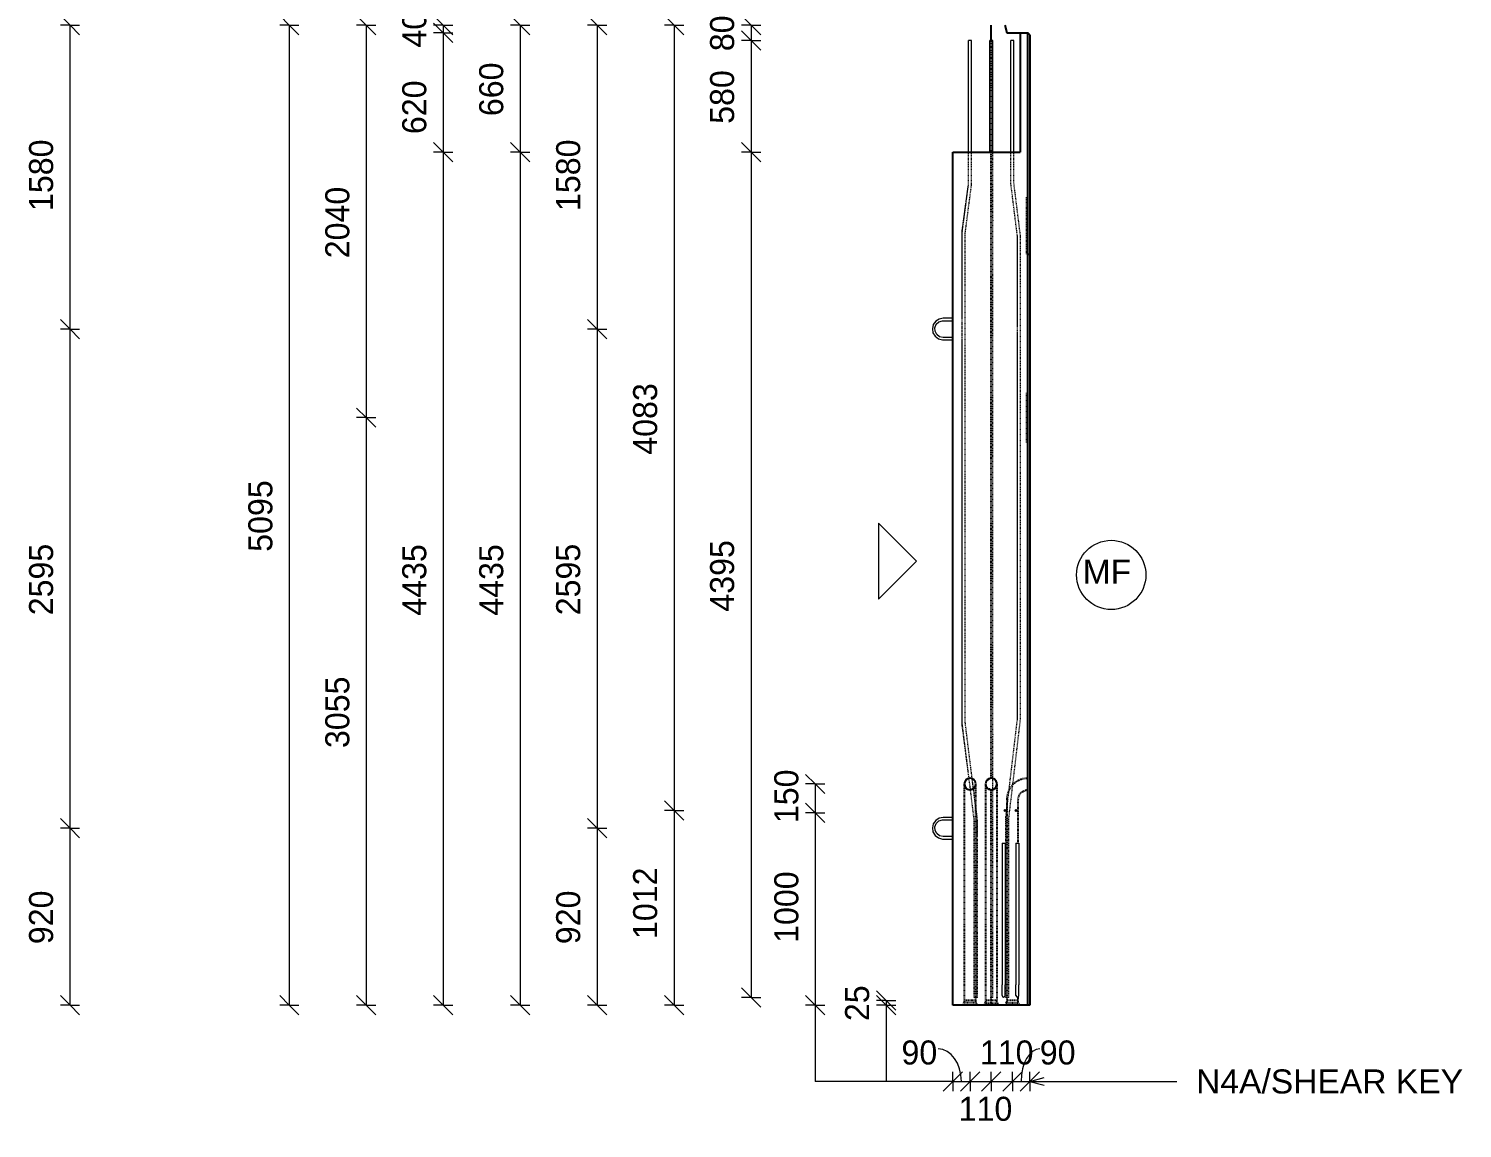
# Model space of a CAD drawing. Header units: millimetres. Extents: x -245 to 16264, y -2906 to 9309.
# Drawn here: x 8813 to 16264, y -2035 to 3682 of the extents above; entities that cross this region are included whole.
import ezdxf

# ---------------------------------------------------------------- set-up
doc = ezdxf.new("R2010")
doc.units = ezdxf.units.MM
doc.linetypes.add('Dash', pattern=[6.36, 3.18, -3.18])
for name, color, linetype, lineweight in [('A-ANNO-DIMS', 211, 'Continuous', 9), ('A-ANNO-DIMS-50', 211, 'Continuous', 9), ('A-DETL-MBND', 5, 'Continuous', 18), ('A-GENM', 13, 'Continuous', 18), ('A-WALL', 113, 'Continuous', 25), ('A-WALL-HDLN', 110, 'Dash', 25), ('G-ANNO-TEXT', 231, 'Continuous', 9), ('S-RBAR', 171, 'Continuous', 18)]:
    doc.layers.add(name, color=color, linetype=linetype, lineweight=lineweight)
doc.styles.add('Arial_1', font='arial.ttf', dxfattribs={"height": 125})
doc.styles.add('Nirmala UI Semilight', font='NirmalaS.ttf', dxfattribs={"height": 125})
doc.dimstyles.new('Arrow_Filled_-_2_5_NI_UI', dxfattribs={"dimscale": 304.8, "dimtxt": 130.920493, "dimasz": 0.328084, "dimexe": 0.164042, "dimexo": 0.0625, "dimgap": 0.164042, "dimtad": 1, "dimdec": 4, "dimzin": 0, "dimdsep": 46, "dimtxsty": 'Nirmala UI Semilight', "dimblk1": 'OBLIQUE', "dimblk2": 'OBLIQUE', "dimsah": 1, "dimcen": 0.09, "dimazin": 0, "dimtfac": 1, "dimtdec": 4, "dimtix": 1, "dimtmove": 1, "dimatfit": 3, "dimfxl": 0.164042, "dimfxlon": 1, "dimtvp": 1, "dimtolj": 1, "dimtzin": 0, "dimarcsym": 2})
doc.dimstyles.new('Arrow_Filled_-_2_5_NI_UI_1', dxfattribs={"dimscale": 304.8, "dimtxt": 130.920493, "dimasz": 0.328084, "dimexe": 0.164042, "dimexo": 0.0625, "dimgap": 0.164042, "dimtad": 1, "dimdec": 4, "dimzin": 0, "dimdsep": 46, "dimtxsty": 'Nirmala UI Semilight', "dimblk1": 'OBLIQUE', "dimblk2": 'OBLIQUE', "dimsah": 1, "dimcen": 0.09, "dimazin": 0, "dimtfac": 1, "dimtdec": 4, "dimtix": 1, "dimtmove": 0, "dimatfit": 3, "dimfxl": 0.164042, "dimfxlon": 1, "dimtvp": 1, "dimtolj": 1, "dimtzin": 0, "dimarcsym": 2})
doc.dimstyles.new('Arrow_Filled_-_2_5_NI_UI_2', dxfattribs={"dimscale": 304.8, "dimtxt": 130.920493, "dimasz": 0.328084, "dimexe": 0.164042, "dimexo": 0.0625, "dimgap": 0.164042, "dimtad": 1, "dimdec": 4, "dimzin": 0, "dimdsep": 46, "dimtxsty": 'Nirmala UI Semilight', "dimblk1": 'OBLIQUE', "dimblk2": 'OBLIQUE', "dimsah": 1, "dimcen": 0.09, "dimazin": 0, "dimtfac": 1, "dimtdec": 4, "dimtix": 1, "dimtmove": 2, "dimatfit": 3, "dimfxl": 0.164042, "dimfxlon": 1, "dimtvp": 1, "dimtolj": 1, "dimtzin": 0, "dimarcsym": 2})

# ---------------------------------------------------------------- blocks, each defined once
blk = doc.blocks.new('12_7Ø_ Lifting Insert_COLUMN - 12_9Ø Lifting insert-1653171-Elevation Right')
at = {"layer": 'A-GENM'}
for p, q in [((17735.4, 2176.3), (17685.4, 2176.3)), ((17685.4, 2163.6), (17735.4, 2163.6)), ((17735.4, 2076.3), (17685.4, 2076.3)), ((17685.4, 2063.6), (17735.4, 2063.6))]:
    blk.add_line(p, q, dxfattribs=at)
at = {"layer": 'A-GENM', "flags": 128}
for points in [[(17685.4, 2176.3), (17664.4, 2172.3), (17646.4, 2160.6), (17634, 2143.1), (17629.1, 2122.2), (17632.4, 2101), (17643.3, 2082.5), (17660.4, 2069.5), (17681.1, 2063.8), (17685.4, 2063.6)], [(17685.4, 2076.3), (17667, 2080.4), (17652.1, 2091.9), (17643.3, 2108.6), (17642.4, 2127.4), (17649.5, 2144.8), (17663.3, 2157.7), (17681.3, 2163.5), (17685.4, 2163.6)]]:
    blk.add_lwpolyline(points, dxfattribs=at)
blk = doc.blocks.new('DIMBLOCK42-Elevation Front')
at = {"layer": 'A-ANNO-DIMS-50'}
for p, q in [((9027.5, -475), (8977.5, -425)), ((9027.5, -475), (8977.5, -475)), ((9027.5, -1395), (9027.5, -475)), ((9027.5, -475), (9077.5, -525)), ((9027.5, -475), (9077.5, -475)), ((9027.5, -1395), (8977.5, -1345)), ((9027.5, -1395), (8977.5, -1395)), ((9027.5, -1395), (9077.5, -1445)), ((9027.5, -1395), (9077.5, -1395))]:
    blk.add_line(p, q, dxfattribs=at)
at = {"layer": 'A-ANNO-DIMS-50', "color": 0, "insert": (8814.4, -1077.8), "char_height": 125, "width": 342.774, "attachment_point": 1, "rotation": 90, "line_spacing_factor": 1.142579, "style": 'Nirmala UI Semilight'}
blk.add_mtext('920', dxfattribs=at)
blk = doc.blocks.new('_Oblique')
at = {"color": 0, "linetype": 'ByBlock', "lineweight": -2}
blk.add_line((-0.5, -0.5), (0.5, 0.5), dxfattribs=at)
blk = doc.blocks.new('DIMBLOCK43-Elevation Front')
at = {"layer": 'A-ANNO-DIMS-50'}
for p, q in [((9027.5, 2120), (8977.5, 2170)), ((9027.5, 2120), (8977.5, 2120)), ((9027.5, -475), (9027.5, 2120)), ((9027.5, 2120), (9077.5, 2070)), ((9027.5, 2120), (9077.5, 2120)), ((9027.5, -475), (8977.5, -425)), ((9027.5, -475), (8977.5, -475)), ((9027.5, -475), (9077.5, -525)), ((9027.5, -475), (9077.5, -475))]:
    blk.add_line(p, q, dxfattribs=at)
at = {"layer": 'A-ANNO-DIMS-50', "color": 0, "insert": (8814.4, 632.1), "char_height": 125, "width": 457.032, "attachment_point": 1, "rotation": 90, "line_spacing_factor": 1.142579, "style": 'Nirmala UI Semilight'}
blk.add_mtext('2595', dxfattribs=at)
blk = doc.blocks.new('DIMBLOCK44-Elevation Front')
at = {"layer": 'A-ANNO-DIMS-50'}
for p, q in [((9027.5, 3700), (8977.5, 3750)), ((9027.5, 3700), (8977.5, 3700)), ((9027.5, 2120), (9027.5, 3700)), ((9027.5, 3700), (9077.5, 3650)), ((9027.5, 3700), (9077.5, 3700)), ((9027.5, 2120), (8977.5, 2170)), ((9027.5, 2120), (8977.5, 2120)), ((9027.5, 2120), (9077.5, 2070)), ((9027.5, 2120), (9077.5, 2120))]:
    blk.add_line(p, q, dxfattribs=at)
at = {"layer": 'A-ANNO-DIMS-50', "color": 0, "insert": (8814.4, 2733.9), "char_height": 125, "width": 422.754, "attachment_point": 1, "rotation": 90, "line_spacing_factor": 1.142579, "style": 'Nirmala UI Semilight'}
blk.add_mtext('1580', dxfattribs=at)
blk = doc.blocks.new('DIMBLOCK89-Elevation Right')
at = {"layer": 'A-ANNO-DIMS-50'}
for p, q in [((12567.3, 3700), (12517.3, 3750)), ((12567.3, 3700), (12517.3, 3700)), ((12567.3, 3620), (12517.3, 3670)), ((12567.3, 3700), (12567.3, 3620)), ((12567.3, 3700), (12617.3, 3650)), ((12567.3, 3700), (12617.3, 3700)), ((12567.3, 3620), (12517.3, 3620)), ((12567.3, 3620), (12617.3, 3570)), ((12567.3, 3620), (12617.3, 3620))]:
    blk.add_line(p, q, dxfattribs=at)
at = {"layer": 'A-ANNO-DIMS-50', "color": 0, "insert": (12354.2, 3564.8), "char_height": 125, "width": 228.516, "attachment_point": 1, "rotation": 90, "line_spacing_factor": 1.142579, "style": 'Nirmala UI Semilight'}
blk.add_mtext('80', dxfattribs=at)
blk = doc.blocks.new('DIMBLOCK90-Elevation Right')
at = {"layer": 'A-ANNO-DIMS-50'}
for p, q in [((12567.3, 3620), (12517.3, 3670)), ((12567.3, 3620), (12517.3, 3620)), ((12567.3, 3620), (12567.3, 3040)), ((12567.3, 3620), (12617.3, 3570)), ((12567.3, 3620), (12617.3, 3620)), ((12567.3, 3040), (12517.3, 3090)), ((12567.3, 3040), (12517.3, 3040)), ((12567.3, 3040), (12617.3, 2990)), ((12567.3, 3040), (12617.3, 3040))]:
    blk.add_line(p, q, dxfattribs=at)
at = {"layer": 'A-ANNO-DIMS-50', "color": 0, "insert": (12354.2, 3187.2), "char_height": 125, "width": 342.774, "attachment_point": 1, "rotation": 90, "line_spacing_factor": 1.142579, "style": 'Nirmala UI Semilight'}
blk.add_mtext('580', dxfattribs=at)
blk = doc.blocks.new('DIMBLOCK91-Elevation Right')
at = {"layer": 'A-ANNO-DIMS-50'}
for p, q in [((12567.3, 3040), (12517.3, 3090)), ((12567.3, 3040), (12517.3, 3040)), ((12567.3, 3040), (12567.3, -1355)), ((12567.3, 3040), (12617.3, 2990)), ((12567.3, 3040), (12617.3, 3040)), ((12567.3, -1355), (12517.3, -1305)), ((12567.3, -1355), (12517.3, -1355)), ((12567.3, -1355), (12617.3, -1405)), ((12567.3, -1355), (12617.3, -1355))]:
    blk.add_line(p, q, dxfattribs=at)
at = {"layer": 'A-ANNO-DIMS-50', "color": 0, "insert": (12354.2, 650.9), "char_height": 125, "width": 459.888, "attachment_point": 1, "rotation": 90, "line_spacing_factor": 1.142579, "style": 'Nirmala UI Semilight'}
blk.add_mtext('4395', dxfattribs=at)
blk = doc.blocks.new('DIMBLOCK94-Elevation Right')
at = {"layer": 'A-ANNO-DIMS-50'}
for p, q in [((11767.3, 3700), (11717.3, 3750)), ((11767.3, 3700), (11717.3, 3700)), ((11767.3, 3700), (11767.3, 2120)), ((11767.3, 3700), (11817.3, 3650)), ((11767.3, 3700), (11817.3, 3700)), ((11767.3, 2120), (11717.3, 2170)), ((11767.3, 2120), (11717.3, 2120)), ((11767.3, 2120), (11817.3, 2070)), ((11767.3, 2120), (11817.3, 2120))]:
    blk.add_line(p, q, dxfattribs=at)
at = {"layer": 'A-ANNO-DIMS-50', "color": 0, "insert": (11554.2, 2733.9), "char_height": 125, "width": 422.754, "attachment_point": 1, "rotation": 90, "line_spacing_factor": 1.142579, "style": 'Nirmala UI Semilight'}
blk.add_mtext('1580', dxfattribs=at)
blk = doc.blocks.new('DIMBLOCK95-Elevation Right')
at = {"layer": 'A-ANNO-DIMS-50'}
for p, q in [((11767.3, 2120), (11717.3, 2170)), ((11767.3, 2120), (11717.3, 2120)), ((11767.3, 2120), (11767.3, -475)), ((11767.3, 2120), (11817.3, 2070)), ((11767.3, 2120), (11817.3, 2120)), ((11767.3, -475), (11717.3, -425)), ((11767.3, -475), (11717.3, -475)), ((11767.3, -475), (11817.3, -525)), ((11767.3, -475), (11817.3, -475))]:
    blk.add_line(p, q, dxfattribs=at)
at = {"layer": 'A-ANNO-DIMS-50', "color": 0, "insert": (11554.2, 632.1), "char_height": 125, "width": 457.032, "attachment_point": 1, "rotation": 90, "line_spacing_factor": 1.142579, "style": 'Nirmala UI Semilight'}
blk.add_mtext('2595', dxfattribs=at)
blk = doc.blocks.new('DIMBLOCK96-Elevation Right')
at = {"layer": 'A-ANNO-DIMS-50'}
for p, q in [((11767.3, -475), (11717.3, -425)), ((11767.3, -475), (11717.3, -475)), ((11767.3, -475), (11767.3, -1395)), ((11767.3, -475), (11817.3, -525)), ((11767.3, -475), (11817.3, -475)), ((11767.3, -1395), (11717.3, -1345)), ((11767.3, -1395), (11717.3, -1395)), ((11767.3, -1395), (11817.3, -1445)), ((11767.3, -1395), (11817.3, -1395))]:
    blk.add_line(p, q, dxfattribs=at)
at = {"layer": 'A-ANNO-DIMS-50', "color": 0, "insert": (11554.2, -1077.8), "char_height": 125, "width": 342.774, "attachment_point": 1, "rotation": 90, "line_spacing_factor": 1.142579, "style": 'Nirmala UI Semilight'}
blk.add_mtext('920', dxfattribs=at)
blk = doc.blocks.new('DIMBLOCK98-Elevation Right')
at = {"layer": 'A-ANNO-DIMS-50'}
for p, q in [((11367.3, 3700), (11317.3, 3750)), ((11367.3, 3700), (11317.3, 3700)), ((11367.3, 3700), (11367.3, 3040)), ((11367.3, 3700), (11417.3, 3650)), ((11367.3, 3700), (11417.3, 3700)), ((11367.3, 3040), (11317.3, 3090)), ((11367.3, 3040), (11317.3, 3040)), ((11367.3, 3040), (11417.3, 2990)), ((11367.3, 3040), (11417.3, 3040))]:
    blk.add_line(p, q, dxfattribs=at)
at = {"layer": 'A-ANNO-DIMS-50', "color": 0, "insert": (11154.2, 3227.2), "char_height": 125, "width": 342.774, "attachment_point": 1, "rotation": 90, "line_spacing_factor": 1.142579, "style": 'Nirmala UI Semilight'}
blk.add_mtext('660', dxfattribs=at)
blk = doc.blocks.new('DIMBLOCK99-Elevation Right')
at = {"layer": 'A-ANNO-DIMS-50'}
for p, q in [((11367.3, 3040), (11317.3, 3090)), ((11367.3, 3040), (11317.3, 3040)), ((11367.3, 3040), (11367.3, -1395)), ((11367.3, 3040), (11417.3, 2990)), ((11367.3, 3040), (11417.3, 3040)), ((11367.3, -1395), (11317.3, -1345)), ((11367.3, -1395), (11317.3, -1395)), ((11367.3, -1395), (11417.3, -1445)), ((11367.3, -1395), (11417.3, -1395))]:
    blk.add_line(p, q, dxfattribs=at)
at = {"layer": 'A-ANNO-DIMS-50', "color": 0, "insert": (11154.2, 629.7), "char_height": 125, "width": 462.744, "attachment_point": 1, "rotation": 90, "line_spacing_factor": 1.142579, "style": 'Nirmala UI Semilight'}
blk.add_mtext('4435', dxfattribs=at)
blk = doc.blocks.new('DIMBLOCK102-Elevation Right')
at = {"layer": 'A-ANNO-DIMS-50'}
for p, q in [((10967.3, 3700), (10917.3, 3750)), ((10967.3, 3660), (10917.3, 3710)), ((10967.3, 3700), (10917.3, 3700)), ((10967.3, 3660), (10917.3, 3660)), ((10967.3, 3700), (10967.3, 3660)), ((10967.3, 3700), (11017.3, 3650)), ((10967.3, 3700), (11017.3, 3700)), ((10967.3, 3660), (11017.3, 3610)), ((10967.3, 3660), (11017.3, 3660))]:
    blk.add_line(p, q, dxfattribs=at)
at = {"layer": 'A-ANNO-DIMS-50', "color": 0, "insert": (10754.2, 3583.6), "char_height": 125, "width": 231.372, "attachment_point": 1, "rotation": 90, "line_spacing_factor": 1.142579, "style": 'Nirmala UI Semilight'}
blk.add_mtext('40', dxfattribs=at)
blk = doc.blocks.new('DIMBLOCK103-Elevation Right')
at = {"layer": 'A-ANNO-DIMS-50'}
for p, q in [((10967.3, 3660), (10917.3, 3710)), ((10967.3, 3660), (10917.3, 3660)), ((10967.3, 3660), (10967.3, 3040)), ((10967.3, 3660), (11017.3, 3610)), ((10967.3, 3660), (11017.3, 3660)), ((10967.3, 3040), (10917.3, 3090)), ((10967.3, 3040), (10917.3, 3040)), ((10967.3, 3040), (11017.3, 2990)), ((10967.3, 3040), (11017.3, 3040))]:
    blk.add_line(p, q, dxfattribs=at)
at = {"layer": 'A-ANNO-DIMS-50', "color": 0, "insert": (10754.2, 3133.8), "char_height": 125, "width": 342.774, "attachment_point": 1, "rotation": 90, "line_spacing_factor": 1.142579, "style": 'Nirmala UI Semilight'}
blk.add_mtext('620', dxfattribs=at)
blk = doc.blocks.new('DIMBLOCK104-Elevation Right')
at = {"layer": 'A-ANNO-DIMS-50'}
for p, q in [((10967.3, 3040), (10917.3, 3090)), ((10967.3, 3040), (10917.3, 3040)), ((10967.3, 3040), (10967.3, -1395)), ((10967.3, 3040), (11017.3, 2990)), ((10967.3, 3040), (11017.3, 3040)), ((10967.3, -1395), (10917.3, -1345)), ((10967.3, -1395), (10917.3, -1395)), ((10967.3, -1395), (11017.3, -1445)), ((10967.3, -1395), (11017.3, -1395))]:
    blk.add_line(p, q, dxfattribs=at)
at = {"layer": 'A-ANNO-DIMS-50', "color": 0, "insert": (10754.2, 629.7), "char_height": 125, "width": 462.744, "attachment_point": 1, "rotation": 90, "line_spacing_factor": 1.142579, "style": 'Nirmala UI Semilight'}
blk.add_mtext('4435', dxfattribs=at)
blk = doc.blocks.new('DIMBLOCK107-Elevation Right')
at = {"layer": 'A-ANNO-DIMS-50'}
for p, q in [((10567.3, 3700), (10517.3, 3750)), ((10567.3, 3700), (10517.3, 3700)), ((10567.3, 3700), (10567.3, 1659.6)), ((10567.3, 3700), (10617.3, 3650)), ((10567.3, 3700), (10617.3, 3700)), ((10567.3, 1659.6), (10517.3, 1709.6)), ((10567.3, 1659.6), (10517.3, 1659.6)), ((10567.3, 1659.6), (10617.3, 1609.6)), ((10567.3, 1659.6), (10617.3, 1659.6))]:
    blk.add_line(p, q, dxfattribs=at)
at = {"layer": 'A-ANNO-DIMS-50', "color": 0, "insert": (10354.2, 2488.2), "char_height": 125, "width": 459.888, "attachment_point": 1, "rotation": 90, "line_spacing_factor": 1.142579, "style": 'Nirmala UI Semilight'}
blk.add_mtext('2040', dxfattribs=at)
blk = doc.blocks.new('DIMBLOCK108-Elevation Right')
at = {"layer": 'A-ANNO-DIMS-50'}
for p, q in [((10567.3, 1659.6), (10517.3, 1709.6)), ((10567.3, 1659.6), (10517.3, 1659.6)), ((10567.3, 1659.6), (10567.3, -1395)), ((10567.3, 1659.6), (10617.3, 1609.6)), ((10567.3, 1659.6), (10617.3, 1659.6)), ((10567.3, -1395), (10517.3, -1345)), ((10567.3, -1395), (10517.3, -1395)), ((10567.3, -1395), (10617.3, -1445)), ((10567.3, -1395), (10617.3, -1395))]:
    blk.add_line(p, q, dxfattribs=at)
at = {"layer": 'A-ANNO-DIMS-50', "color": 0, "insert": (10354.2, -58.1), "char_height": 125, "width": 457.032, "attachment_point": 1, "rotation": 90, "line_spacing_factor": 1.142579, "style": 'Nirmala UI Semilight'}
blk.add_mtext('3055', dxfattribs=at)
blk = doc.blocks.new('DIMBLOCK109-Elevation Right')
at = {"layer": 'A-ANNO-DIMS-50'}
for p, q in [((10167.3, 3700), (10117.3, 3750)), ((10167.3, 3700), (10117.3, 3700)), ((10167.3, 3700), (10167.3, -1395)), ((10167.3, 3700), (10217.3, 3650)), ((10167.3, 3700), (10217.3, 3700)), ((10167.3, -1395), (10117.3, -1345)), ((10167.3, -1395), (10117.3, -1395)), ((10167.3, -1395), (10217.3, -1445)), ((10167.3, -1395), (10217.3, -1395))]:
    blk.add_line(p, q, dxfattribs=at)
at = {"layer": 'A-ANNO-DIMS-50', "color": 0, "insert": (9954.2, 962.1), "char_height": 125, "width": 457.032, "attachment_point": 1, "rotation": 90, "line_spacing_factor": 1.142579, "style": 'Nirmala UI Semilight'}
blk.add_mtext('5095', dxfattribs=at)
blk = doc.blocks.new('DIMBLOCK111-Elevation Right')
at = {"layer": 'A-ANNO-DIMS-50'}
for p, q in [((13616, -1791.4), (13666, -1741.4)), ((13616, -1791.4), (13616, -1741.4)), ((13705.8, -1791.4), (13755.8, -1741.4)), ((13705.8, -1791.4), (13705.8, -1741.4)), ((13616, -1791.4), (13566, -1841.4)), ((13616, -1791.4), (13705.8, -1791.4)), ((13616, -1791.4), (13616, -1841.4)), ((13705.8, -1791.4), (13655.8, -1841.4)), ((13705.8, -1791.4), (13705.8, -1841.4))]:
    blk.add_line(p, q, dxfattribs=at)
blk.add_ellipse((13539.6, -1791.4), major_axis=(0, 169), ratio=0.717574, start_param=4.712389, end_param=6.283185, dxfattribs=at)
at = {"layer": 'A-ANNO-DIMS-50', "color": 0, "insert": (13349.2, -1578.3), "char_height": 125, "width": 228.516, "attachment_point": 1, "line_spacing_factor": 1.142579, "style": 'Nirmala UI Semilight'}
blk.add_mtext('90', dxfattribs=at)
blk = doc.blocks.new('DIMBLOCK112-Elevation Right')
at = {"layer": 'A-ANNO-DIMS-50'}
for p, q in [((13705.8, -1791.4), (13755.8, -1741.4)), ((13705.8, -1791.4), (13705.8, -1741.4)), ((13815.8, -1791.4), (13865.8, -1741.4)), ((13815.8, -1791.4), (13815.8, -1741.4)), ((13705.8, -1791.4), (13655.8, -1841.4)), ((13705.8, -1791.4), (13815.8, -1791.4)), ((13705.8, -1791.4), (13705.8, -1841.4)), ((13815.8, -1791.4), (13765.8, -1841.4)), ((13815.8, -1791.4), (13815.8, -1841.4))]:
    blk.add_line(p, q, dxfattribs=at)
at = {"layer": 'A-ANNO-DIMS-50', "color": 0, "insert": (13646.5, -1871.1), "char_height": 125, "width": 274.219, "attachment_point": 1, "line_spacing_factor": 1.142579, "style": 'Nirmala UI Semilight'}
blk.add_mtext('110', dxfattribs=at)
blk = doc.blocks.new('DIMBLOCK113-Elevation Right')
at = {"layer": 'A-ANNO-DIMS-50'}
for p, q in [((13815.8, -1791.4), (13865.8, -1741.4)), ((13815.8, -1791.4), (13815.8, -1741.4)), ((13926, -1791.4), (13976, -1741.4)), ((13926, -1791.4), (13926, -1741.4)), ((13815.8, -1791.4), (13765.8, -1841.4)), ((13815.8, -1791.4), (13926, -1791.4)), ((13815.8, -1791.4), (13815.8, -1841.4)), ((13926, -1791.4), (13876, -1841.4)), ((13926, -1791.4), (13926, -1841.4))]:
    blk.add_line(p, q, dxfattribs=at)
at = {"layer": 'A-ANNO-DIMS-50', "color": 0, "insert": (13756.6, -1578.3), "char_height": 125, "width": 274.219, "attachment_point": 1, "line_spacing_factor": 1.142579, "style": 'Nirmala UI Semilight'}
blk.add_mtext('110', dxfattribs=at)
blk = doc.blocks.new('DIMBLOCK114-Elevation Right')
at = {"layer": 'A-ANNO-DIMS-50'}
for p, q in [((13926, -1791.4), (13976, -1741.4)), ((13926, -1791.4), (13926, -1741.4)), ((14016, -1791.4), (14066, -1741.4)), ((14016, -1791.4), (14016, -1741.4)), ((13926, -1791.4), (13876, -1841.4)), ((13926, -1791.4), (14016, -1791.4)), ((13926, -1791.4), (13926, -1841.4)), ((14016, -1791.4), (13966, -1841.4)), ((14016, -1791.4), (14016, -1841.4))]:
    blk.add_line(p, q, dxfattribs=at)
blk.add_ellipse((14068, -1791.4), major_axis=(0, 169), ratio=0.574073, start_param=0, end_param=1.570796, dxfattribs=at)
at = {"layer": 'A-ANNO-DIMS-50', "color": 0, "insert": (14068, -1578.3), "char_height": 125, "width": 228.516, "attachment_point": 1, "line_spacing_factor": 1.142579, "style": 'Nirmala UI Semilight'}
blk.add_mtext('90', dxfattribs=at)
blk = doc.blocks.new('DIMBLOCK115-Elevation Right')
at = {"layer": 'A-ANNO-DIMS-50'}
for p, q in [((13269.1, -1370), (13219.1, -1320)), ((13269.1, -1395), (13219.1, -1345)), ((13269.1, -1370), (13219.1, -1370)), ((13269.1, -1395), (13219.1, -1395)), ((13269.1, -1370), (13269.1, -1395)), ((13269.1, -1370), (13319.1, -1420)), ((13269.1, -1370), (13319.1, -1370)), ((13269.1, -1395), (13319.1, -1445)), ((13269.1, -1395), (13319.1, -1395))]:
    blk.add_line(p, q, dxfattribs=at)
at = {"layer": 'A-ANNO-DIMS-50', "color": 0, "insert": (13056, -1477.7), "char_height": 125, "width": 228.516, "attachment_point": 1, "rotation": 90, "line_spacing_factor": 1.142579, "style": 'Nirmala UI Semilight'}
blk.add_mtext('25', dxfattribs=at)
blk = doc.blocks.new('DIMBLOCK116-Elevation Right')
at = {"layer": 'A-ANNO-DIMS-50'}
for p, q in [((12901.1, -245), (12851.1, -195)), ((12901.1, -245), (12851.1, -245)), ((12901.1, -245), (12901.1, -395)), ((12901.1, -245), (12951.1, -295)), ((12901.1, -245), (12951.1, -245)), ((12901.1, -395), (12851.1, -345)), ((12901.1, -395), (12851.1, -395)), ((12901.1, -395), (12951.1, -445)), ((12901.1, -395), (12951.1, -395))]:
    blk.add_line(p, q, dxfattribs=at)
at = {"layer": 'A-ANNO-DIMS-50', "color": 0, "insert": (12688.1, -448.5), "char_height": 125, "width": 308.496, "attachment_point": 1, "rotation": 90, "line_spacing_factor": 1.142579, "style": 'Nirmala UI Semilight'}
blk.add_mtext('150', dxfattribs=at)
blk = doc.blocks.new('DIMBLOCK117-Elevation Right')
at = {"layer": 'A-ANNO-DIMS-50'}
for p, q in [((12901.1, -395), (12851.1, -345)), ((12901.1, -395), (12851.1, -395)), ((12901.1, -395), (12901.1, -1395)), ((12901.1, -395), (12951.1, -445)), ((12901.1, -395), (12951.1, -395)), ((12901.1, -1395), (12851.1, -1345)), ((12901.1, -1395), (12851.1, -1395)), ((12901.1, -1395), (12951.1, -1445)), ((12901.1, -1395), (12951.1, -1395))]:
    blk.add_line(p, q, dxfattribs=at)
at = {"layer": 'A-ANNO-DIMS-50', "color": 0, "insert": (12688.1, -1071.1), "char_height": 125, "width": 422.754, "attachment_point": 1, "rotation": 90, "line_spacing_factor": 1.142579, "style": 'Nirmala UI Semilight'}
blk.add_mtext('1000', dxfattribs=at)
blk = doc.blocks.new('DIMBLOCK121-Elevation Right')
at = {"layer": 'A-ANNO-DIMS-50'}
for p, q in [((12167.3, 3700), (12117.3, 3750)), ((12167.3, 3700), (12117.3, 3700)), ((12167.3, 3700), (12167.3, -383)), ((12167.3, 3700), (12217.3, 3650)), ((12167.3, 3700), (12217.3, 3700)), ((12167.3, -383), (12117.3, -333)), ((12167.3, -383), (12117.3, -383)), ((12167.3, -383), (12217.3, -433)), ((12167.3, -383), (12217.3, -383))]:
    blk.add_line(p, q, dxfattribs=at)
at = {"layer": 'A-ANNO-DIMS-50', "color": 0, "insert": (11954.2, 1466.9), "char_height": 125, "width": 459.888, "attachment_point": 1, "rotation": 90, "line_spacing_factor": 1.142579, "style": 'Nirmala UI Semilight'}
blk.add_mtext('4083', dxfattribs=at)
blk = doc.blocks.new('DIMBLOCK122-Elevation Right')
at = {"layer": 'A-ANNO-DIMS-50'}
for p, q in [((12167.3, -383), (12117.3, -333)), ((12167.3, -383), (12117.3, -383)), ((12167.3, -383), (12167.3, -1395)), ((12167.3, -383), (12217.3, -433)), ((12167.3, -383), (12217.3, -383)), ((12167.3, -1395), (12117.3, -1345)), ((12167.3, -1395), (12117.3, -1395)), ((12167.3, -1395), (12217.3, -1445)), ((12167.3, -1395), (12217.3, -1395))]:
    blk.add_line(p, q, dxfattribs=at)
at = {"layer": 'A-ANNO-DIMS-50', "color": 0, "insert": (11954.2, -1050.9), "char_height": 125, "width": 388.477, "attachment_point": 1, "rotation": 90, "line_spacing_factor": 1.142579, "style": 'Nirmala UI Semilight'}
blk.add_mtext('1012', dxfattribs=at)

msp = doc.modelspace()

# ---------------------------------------------------------------- hatches: boundary and pattern name
at = {"layer": 'S-RBAR'}
h = msp.add_hatch(color=256, dxfattribs=at)
edge = h.paths.add_edge_path()
edge.add_arc((13888.3613, -383), 5, 0, 360)
for points in [[(13888.3613, -388), (13893.3613, -383), (13888.3613, -378), (13883.54856, -383.18726)], [(13945.23875, -388), (13950.23875, -383), (13945.23875, -378), (13940.23875, -383)]]:
    msp.add_hatch(color=256, dxfattribs=at).paths.add_polyline_path(points)
h = msp.add_hatch(color=256, dxfattribs=at)
edge = h.paths.add_edge_path()
edge.add_arc((13945.23875, -383), 5, 0, 360)

# ---------------------------------------------------------------- linework, layer by layer
at = {"layer": 'A-DETL-MBND'}
for p, q in [((13229.35245, 1111.68564), (13229.35245, 715.70584)), ((13427.34235, 913.69574), (13229.35245, 1111.68564)), ((13229.35245, 715.70584), (13427.34235, 913.69574)), ((12901.14788, -1395), (12901.14788, -1791.42246)), ((13269.13066, -1395), (13269.13066, -1791.42246)), ((13615.96608, -1791.42246), (12901.14788, -1791.42246))]:
    msp.add_line(p, q, dxfattribs=at)
msp.add_circle((14439.47021, 841.94328), 180, dxfattribs=at)
at = {"layer": 'A-WALL'}
for p, q in [((13815.96608, 3620), (13815.96608, 3700)), ((13885.9638, 3700), (13895.9638, 3660)), ((13895.9638, 3660), (14005.9635, 3660)), ((13965.96608, 3660), (13965.96608, 3040)), ((14005.9635, -1395), (14005.9635, 3660)), ((14015.96608, 3650), (14005.96436, 3660.00172)), ((14015.96608, 3650), (14015.96608, -1395)), ((13615.96608, -1395), (13615.96608, 3040)), ((13615.96608, 3040), (13965.96608, 3040)), ((13815.96608, -215.00063), (13815.77108, -215)), ((13815.77108, -275), (13815.96608, -274.99937)), ((14015.96608, -1395), (13615.96608, -1395))]:
    msp.add_line(p, q, dxfattribs=at)
at = {"layer": 'A-WALL', "flags": 128}
for points in [[(13705.77108, -215), (13690.73657, -219.03919), (13679.75055, -230.06909), (13675.77108, -245)], [(13735.77108, -245), (13731.73189, -229.96549), (13720.70198, -218.97947), (13705.77108, -215)], [(13815.77108, -215), (13800.73657, -219.03919), (13789.75055, -230.06909), (13785.77108, -245)], [(13845.77108, -245), (13841.73189, -229.96549), (13830.70198, -218.97947), (13815.96608, -215.00063)], [(13675.77108, -245), (13679.81027, -260.03451), (13690.84017, -271.02053), (13705.77108, -275)], [(13705.77108, -275), (13720.80558, -270.96081), (13731.79161, -259.93091), (13735.77108, -245)], [(13785.77108, -245), (13789.81027, -260.03451), (13800.84017, -271.02053), (13815.77108, -275)], [(13815.96608, -274.99937), (13830.97401, -270.86254), (13841.88811, -259.76146), (13845.77108, -245)]]:
    msp.add_lwpolyline(points, dxfattribs=at)
at = {"layer": 'A-WALL'}
for centre, start, end in [((13705.77108, -245), 120.834770804, 149.600699916), ((13705.77108, -245), 90.7227693, 119.422051125), ((13705.77108, -245), 61.018930218, 89.26614841), ((13705.77108, -245), 30.835437561, 59.600012662), ((13815.77108, -245), 120.834770804, 149.600699916), ((13815.77108, -245), 90.7227693, 119.422051125), ((13815.77108, -245), 61.238024605, 88.878194428), ((13815.77108, -245), 30.935775294, 59.751713424), ((13705.77108, -245), 150.686497679, 179.605359358), ((13705.77108, -245), 180.444481799, 209.703161422), ((13705.77108, -245), 210.816792836, 239.619230567), ((13705.77108, -245), 241.017327955, 269.267783344), ((13705.77108, -245), 270.721131911, 299.423705123), ((13705.77108, -245), 300.815885979, 329.620165303), ((13705.77108, -245), 0.39156527, 29.756614707), ((13705.77108, -245), 330.738775952, 359.552015114), ((13815.77108, -245), 150.686497679, 179.605359358), ((13815.77108, -245), 180.444481799, 209.703161422), ((13815.77108, -245), 210.816792836, 239.619230567), ((13815.77108, -245), 241.017327955, 269.267783344), ((13815.77108, -245), 271.090436064, 299.914529683), ((13815.77108, -245), 301.287556808, 330.124143288), ((13815.77108, -245), 0.389959808, 29.875856712), ((13815.77108, -245), 331.328459552, 359.548068063)]:
    msp.add_arc(centre, 30, start, end, dxfattribs=at)
at = {"layer": 'A-WALL-HDLN'}
for p, q in [((13815.96608, -215.00063), (13815.96608, 3619.95039)), ((14015.96608, 2809.64725), (14000.96608, 2809.64725)), ((14000.96608, 2509.64725), (14000.96608, 2809.64725)), ((14000.96608, 2789.77662), (14000.96608, 2807.36841)), ((14000.96608, 2509.64725), (14015.96608, 2509.64725)), ((14000.96608, 1531.29964), (14000.96608, 1787.89564)), ((14015.96608, -215), (14005.96608, -215)), ((13815.96608, -1395), (13815.96608, -274.99937)), ((14005.96608, -275), (14015.96608, -275)), ((13675.77108, -325), (13675.77108, -1376.12478)), ((13735.77108, -370.82829), (13735.77108, -325)), ((13735.77108, -1376.12478), (13735.77108, -371.63059)), ((13785.77108, -325), (13785.77108, -1376.98415)), ((13845.77108, -1375.2654), (13845.77108, -325)), ((13895.96608, -325), (13895.96608, -381.45929)), ((13955.96608, -552.5), (13955.96608, -325)), ((13895.96608, -382.30127), (13895.96608, -1375.34353)), ((13678.27108, -1370), (13668.27108, -1395)), ((13738.27108, -1382.5), (13673.27108, -1382.5)), ((13733.27108, -1370), (13678.27108, -1370)), ((13743.27108, -1395), (13733.27108, -1370)), ((13788.61483, -1370), (13778.61483, -1395)), ((13783.00714, -1384.01922), (13849.22252, -1384.01922)), ((13843.61483, -1370), (13788.61483, -1370)), ((13853.61483, -1395), (13843.61483, -1370)), ((13898.15358, -1370), (13888.15358, -1395)), ((13893.15358, -1382.5), (13958.15358, -1382.5)), ((13953.15358, -1370), (13898.15358, -1370)), ((13963.15358, -1395), (13953.15358, -1370)), ((13955.96608, -1376.90603), (13955.96608, -1351.37789))]:
    msp.add_line(p, q, dxfattribs=at)
at = {"layer": 'A-WALL-HDLN', "flags": 128}
for points in [[(14005.96608, -215), (13976.18756, -219.10741), (13948.63291, -231.12291), (13925.35992, -250.14917), (13908.74699, -273.85165)], [(13675.77108, -245.38007), (13675.77108, -249.09776), (13675.77108, -260.97126), (13675.77108, -279.40413), (13675.77108, -302.50802), (13675.77108, -325)], [(13735.77108, -325), (13735.77108, -299.72451), (13735.77108, -277.03834), (13735.77108, -259.26556), (13735.77108, -248.22689), (13735.77108, -245.38007)], [(13785.77108, -245.38007), (13785.77108, -249.09776), (13785.77108, -260.97126), (13785.77108, -279.40413), (13785.77108, -302.50802), (13785.77108, -325)], [(13845.77108, -325), (13845.77108, -299.72451), (13845.77108, -277.03834), (13845.77108, -259.26556), (13845.77108, -248.22689), (13845.77108, -245.38164)], [(13908.62771, -274.02184), (13908.10661, -274.76531), (13898.16147, -303.13298), (13895.96608, -325)], [(13955.96608, -325), (13960.04268, -305.22524), (13971.60773, -288.67502), (13988.77539, -278.04811), (14005.96608, -275)]]:
    msp.add_lwpolyline(points, dxfattribs=at)
at = {"layer": 'G-ANNO-TEXT', "color": 250}
for q in [(14090.93427, -1771.32848), (14090.93427, -1811.52086), (14780.55125, -1791.42467)]:
    msp.add_line((14015.93427, -1791.42467), q, dxfattribs=at)
at = {"layer": 'S-RBAR'}
for p, q in [((13713.96608, 3620), (13697.96608, 3620)), ((13697.96608, 3040), (13697.96608, 3620)), ((13713.96608, 3040), (13713.96608, 3620)), ((13823.96608, 3620), (13807.96608, 3620)), ((13807.96608, 3040), (13807.96608, 3620)), ((13823.96608, 3040), (13823.96608, 3620)), ((13933.96608, 3620), (13917.96608, 3620)), ((13917.96608, 3040), (13917.96608, 3620)), ((13933.96608, 3040), (13933.96608, 3620)), ((13707.69865, -274.74623), (13705.64026, -258.12723)), ((13807.96608, -273.97777), (13807.96608, -266.56275)), ((13823.96608, -273.8204), (13823.96608, -267.25565)), ((13888.3613, -378), (13883.54856, -383.18726)), ((13883.54856, -383.18726), (13888.3613, -388)), ((13893.3613, -383), (13888.3613, -378)), ((13888.3613, -388), (13893.3613, -383)), ((13945.23875, -378), (13940.23875, -383)), ((13940.23875, -383), (13945.23875, -388)), ((13950.23875, -383), (13945.23875, -378)), ((13945.23875, -388), (13950.23875, -383)), ((13872.08575, -552.5), (13872.08575, -1289)), ((13872.08575, -552.5), (13888.08575, -552.5)), ((13888.08575, -552.5), (13888.08575, -1289)), ((13943.91577, -552.5), (13943.91577, -1289)), ((13943.91577, -552.5), (13959.91577, -552.5)), ((13959.91577, -552.5), (13959.91577, -1289)), ((13872.08575, -1344.5), (13872.08575, -1289)), ((13888.08575, -1344.5), (13888.08575, -1289)), ((13943.91577, -1344.5), (13943.91577, -1289)), ((13959.91577, -1344.5), (13959.91577, -1289))]:
    msp.add_line(p, q, dxfattribs=at)
at = {"layer": 'S-RBAR', "linetype": 'Dash'}
for p, q in [((13697.96608, 2878.64344), (13697.96608, 3039.95039)), ((13713.96608, 2878.64344), (13713.96608, 3039.95039)), ((13823.96608, 2878.64344), (13823.96608, 3039.95039)), ((13917.96608, 2878.64344), (13917.96608, 3039.95039)), ((13933.96608, 2878.64344), (13933.96608, 3039.95039)), ((13664.66594, 2632.67919), (13696.90111, 2867.91776)), ((13665.51268, 2627.99889), (13697.58229, 2872.73692)), ((13681.37706, 2625.92008), (13713.44667, 2870.65811)), ((13697.58229, 2872.73692), (13697.96457, 2878.27197)), ((13697.96457, 2878.27197), (13697.96608, 2878.64344)), ((13713.44667, 2870.65811), (13713.70637, 2874.65077)), ((13713.70637, 2874.65077), (13713.96608, 2878.64344)), ((13823.96608, 2871.69751), (13823.96608, 2878.64344)), ((13823.96608, 2685.76669), (13823.96608, 2871.69751)), ((13918.21166, 2874.67558), (13917.96608, 2878.64344)), ((13918.45725, 2870.70772), (13918.21166, 2874.67558)), ((13951.49328, 2605.74541), (13918.45725, 2870.70772)), ((13933.96752, 2878.26882), (13933.96608, 2878.64344)), ((13934.33431, 2872.68731), (13933.96752, 2878.26882)), ((13967.37035, 2607.72499), (13934.33431, 2872.68731)), ((13823.96608, 2685.76669), (13823.96608, 2678.82077)), ((13664.11961, 2624.64715), (13664.39278, 2628.66317)), ((13664.11961, 2176.35), (13664.11961, 2624.64715)), ((13664.39278, 2628.66317), (13664.66594, 2632.67919)), ((13664.99327, 2620.01356), (13665.25297, 2624.00622)), ((13664.99327, 73.85241), (13664.99327, 2620.01356)), ((13665.25297, 2624.00622), (13665.51268, 2627.99889)), ((13680.99327, 2620.01356), (13681.33076, 2625.55513)), ((13680.99327, 73.85241), (13680.99327, 2620.01356)), ((13681.33076, 2625.55513), (13681.37706, 2625.92008)), ((13823.96608, 11.63663), (13823.96608, 2678.82077)), ((13951.649, 2601.49372), (13951.36699, 2606.36033)), ((13951.5377, 2605.37744), (13951.49328, 2605.74541)), ((13951.86151, 2599.78927), (13951.5377, 2605.37744)), ((13951.649, 2133.10131), (13951.649, 2601.49372)), ((13951.86151, 95.24894), (13951.86151, 2599.78927)), ((13967.61593, 2603.75713), (13967.37035, 2607.72499)), ((13967.86151, 2599.78927), (13967.61593, 2603.75713)), ((13967.86151, 95.24894), (13967.86151, 2599.78927)), ((13664.11961, 2076.35), (13664.11961, 2163.72079)), ((13951.649, 93.44569), (13951.649, 2106.89869)), ((13664.11961, 68.95024), (13664.11961, 2063.72079)), ((13891.51175, -419.67655), (13951.53166, 89.60931)), ((13907.40178, -421.54921), (13967.42169, 87.73665)), ((13951.36803, 88.64184), (13951.649, 93.44569)), ((13951.53166, 89.60931), (13951.86151, 95.24894)), ((13967.42169, 87.73665), (13967.86151, 95.24894)), ((13664.60884, 61.34667), (13664.11961, 68.95024)), ((13696.89386, -187.9117), (13664.60884, 61.34667)), ((13665.45838, 66.29311), (13664.99327, 73.85241)), ((13705.6342, -258.07829), (13665.45838, 66.29311)), ((13681.33705, 68.2598), (13680.99327, 73.85241)), ((13741.76579, -419.62953), (13681.33705, 68.2598)), ((13823.96608, 11.63663), (13823.96608, 5.06067)), ((13823.96608, -267.20671), (13823.96608, 5.06067)), ((13735.72147, -363.12165), (13715.0383, -203.43605)), ((13725.88712, -421.59623), (13707.70471, -274.79516)), ((13823.96608, -420.61288), (13823.96608, -273.86934)), ((13742.92523, -418.73874), (13735.82069, -363.88768)), ((13726.23091, -427.18884), (13725.88712, -421.59623)), ((13726.23091, -1355), (13726.23091, -427.18884)), ((13742.23091, -427.18884), (13741.76579, -419.62953)), ((13742.23091, -1355), (13742.23091, -427.18884)), ((13743.52411, -518.73831), (13743.52411, -431.35)), ((13823.96608, -427.18884), (13823.96608, -420.61288)), ((13823.96608, -1355), (13823.96608, -427.18884)), ((13891.07192, -427.18884), (13891.51175, -419.67655)), ((13891.07192, -1355), (13891.07192, -427.18884)), ((13907.07192, -427.18884), (13907.40178, -421.54921)), ((13907.07192, -1355), (13907.07192, -427.18884)), ((13743.52411, -1355), (13743.52411, -531.35)), ((13742.23091, -1355), (13726.23091, -1355)), ((13743.52411, -1355), (13742.23091, -1355)), ((13823.96608, -1355), (13815.95911, -1355)), ((13907.07192, -1355), (13891.07192, -1355))]:
    msp.add_line(p, q, dxfattribs=at)
at = {"layer": 'S-RBAR'}
for centre in [(13888.3613, -383), (13945.23875, -383)]:
    msp.add_circle(centre, 5, dxfattribs=at)
for centre in [(13880.08575, -1344.5), (13951.91577, -1344.5)]:
    msp.add_arc(centre, 8, 180, 0, dxfattribs=at)

# ---------------------------------------------------------------- block references
at = {"layer": 'A-GENM'}
for p in [(-4119.46442, 0), (-4119.46442, -2595)]:
    msp.add_blockref('12_7Ø_ Lifting Insert_COLUMN - 12_9Ø Lifting insert-1653171-Elevation Right', p, dxfattribs=at)

# ---------------------------------------------------------------- texts
at = {"layer": 'G-ANNO-TEXT', "color": 7, "char_height": 125, "attachment_point": 1, "style": 'Arial_1'}
for s, insert, width in [('MF', (14290.94658, 920.88177), 300.6328125), ('N4A/SHEAR KEY', (14880.55125, -1728.92467), 1675.526875)]:
    msp.add_mtext(s, dxfattribs=dict(at, insert=insert, width=width))

# ---------------------------------------------------------------- dimensions: what is measured, and where the dimension line sits
at = {"layer": 'A-ANNO-DIMS'}
for base, p1, p2, override, picture, middle in [((10967.32299, 3660), (11017.32299, 3700), (11017.32299, 3660), {"dimpost": '<>', "dimfxl": 40}, 'DIMBLOCK102-Elevation Right', (10852.73094, 3680)), ((9027.49621, 3700), (8977.49621, 2120), (8977.49621, 3700), {"dimpost": '<>', "dimfxl": 1580}, 'DIMBLOCK44-Elevation Front', (8912.55548, 2910)), ((10167.32299, -1395), (10217.32299, 3700), (10217.32299, -1395), {"dimpost": '<>', "dimfxl": 5095}, 'DIMBLOCK109-Elevation Right', (10052.68736, 1152.5)), ((10567.32299, 1659.59764), (10617.32299, 3700), (10617.32299, 1659.59764), {"dimpost": '<>', "dimfxl": 2040.402361}, 'DIMBLOCK107-Elevation Right', (10452.73094, 2679.79882)), ((11367.32299, 3040), (11417.32299, 3700), (11417.32299, 3040), {"dimpost": '<>', "dimfxl": 660}, 'DIMBLOCK98-Elevation Right', (11252.68736, 3370)), ((11767.32299, 2120), (11817.32299, 3700), (11817.32299, 2120), {"dimpost": '<>', "dimfxl": 1580}, 'DIMBLOCK94-Elevation Right', (11652.38227, 2910)), ((12167.32299, -383), (12217.32299, 3700), (12217.32299, -383), {"dimpost": '<>', "dimfxl": 4083}, 'DIMBLOCK121-Elevation Right', (12052.68736, 1658.5)), ((12567.32299, 3620), (12617.32299, 3700), (12617.32299, 3620), {"dimpost": '<>', "dimfxl": 80}, 'DIMBLOCK89-Elevation Right', (12452.73094, 3660)), ((12567.32299, 3040), (12617.32299, 3620), (12617.32299, 3040), {"dimpost": '<>', "dimfxl": 580}, 'DIMBLOCK90-Elevation Right', (12452.73094, 3330)), ((10967.32299, -1395), (11017.32299, 3040), (11017.32299, -1395), {"dimpost": '<>', "dimfxl": 4435}, 'DIMBLOCK104-Elevation Right', (10852.68736, 822.5)), ((11367.32299, -1395), (11417.32299, 3040), (11417.32299, -1395), {"dimpost": '<>', "dimfxl": 4435}, 'DIMBLOCK99-Elevation Right', (11252.68736, 822.5)), ((12567.32299, -1355), (12617.32299, 3040), (12617.32299, -1355), {"dimpost": '<>', "dimfxl": 4395}, 'DIMBLOCK91-Elevation Right', (12452.68736, 842.5)), ((9027.49621, 2120), (8977.49621, -475), (8977.49621, 2120), {"dimpost": '<>', "dimfxl": 2595}, 'DIMBLOCK43-Elevation Front', (8912.86057, 822.5)), ((11767.32299, -475), (11817.32299, 2120), (11817.32299, -475), {"dimpost": '<>', "dimfxl": 2595}, 'DIMBLOCK95-Elevation Right', (11652.68736, 822.5)), ((10567.32299, -1395), (10617.32299, 1659.59764), (10617.32299, -1395), {"dimpost": '<>', "dimfxl": 3054.597639}, 'DIMBLOCK108-Elevation Right', (10452.68736, 132.29882)), ((12901.14788, -395), (12951.14788, -245), (12951.14788, -395), {"dimpost": '<>', "dimfxl": 150}, 'DIMBLOCK116-Elevation Right', (12786.20715, -320)), ((12167.32299, -1395), (12217.32299, -383), (12217.32299, -1395), {"dimpost": '<>', "dimfxl": 1012}, 'DIMBLOCK122-Elevation Right', (12052.38227, -889)), ((12901.14788, -1395), (12951.14788, -395), (12951.14788, -1395), {"dimpost": '<>', "dimfxl": 1000}, 'DIMBLOCK117-Elevation Right', (12786.20715, -895)), ((9027.49621, -475), (8977.49621, -1395), (8977.49621, -475), {"dimpost": '<>', "dimfxl": 920}, 'DIMBLOCK42-Elevation Front', (8912.86057, -935)), ((11767.32299, -1395), (11817.32299, -475), (11817.32299, -1395), {"dimpost": '<>', "dimfxl": 920}, 'DIMBLOCK96-Elevation Right', (11652.68736, -935)), ((13269.13066, -1395), (13319.13066, -1370), (13319.13066, -1395), {"dimpost": '<>', "dimfxl": 25}, 'DIMBLOCK115-Elevation Right', (13154.53861, -1382.5))]:
    dim = msp.add_linear_dim(base=base, p1=p1, p2=p2, angle=90, dimstyle='Arrow_Filled_-_2_5_NI_UI_1', override=override, dxfattribs=at)
    dim.commit()
    dim.dimension.update_dxf_attribs({"geometry": picture, "text_midpoint": middle})
dim = msp.add_linear_dim(base=(10967.32299, 3040), p1=(11017.32299, 3660), p2=(11017.32299, 3040), angle=90, dimstyle='Arrow_Filled_-_2_5_NI_UI_2', override={"dimpost": '<>', "dimfxl": 620}, dxfattribs=at)
dim.commit()
dim.dimension.update_dxf_attribs({"geometry": 'DIMBLOCK103-Elevation Right', "text_midpoint": (10837.57036, 3305.20544), "dimtype": 160, "text_rotation": 90})
for base, p1, p2, dimstyle, override, picture, middle in [((13705.77108, -1791.42246), (13615.96608, -1741.42246), (13705.77108, -1741.42246), 'Arrow_Filled_-_2_5_NI_UI', {"dimpost": '<>', "dimfxl": 89.804998}, 'DIMBLOCK111-Elevation Right', (13463.41331, -1661.66983)), ((14015.96608, -1791.42246), (13925.96608, -1741.42246), (14015.96608, -1741.42246), 'Arrow_Filled_-_2_5_NI_UI', {"dimpost": '<>', "dimfxl": 90}, 'DIMBLOCK114-Elevation Right', (14182.25298, -1661.66983)), ((13815.77108, -1791.42246), (13705.77108, -1741.42246), (13815.77108, -1741.42246), 'Arrow_Filled_-_2_5_NI_UI_2', {"dimpost": '<>', "dimfxl": 110}, 'DIMBLOCK112-Elevation Right', (13783.62265, -1954.46286))]:
    dim = msp.add_linear_dim(base=base, p1=p1, p2=p2, dimstyle=dimstyle, override=override, dxfattribs=at)
    dim.commit()
    dim.dimension.update_dxf_attribs({"geometry": picture, "text_midpoint": middle, "dimtype": 160})
dim = msp.add_linear_dim(base=(13925.96608, -1791.42246), p1=(13815.77108, -1741.42246), p2=(13925.96608, -1741.42246), dimstyle='Arrow_Filled_-_2_5_NI_UI_1', override={"dimpost": '<>', "dimfxl": 110.195002}, dxfattribs=at)
dim.commit()
dim.dimension.update_dxf_attribs({"geometry": 'DIMBLOCK113-Elevation Right', "text_midpoint": (13870.86858, -1676.48173)})

doc.saveas('drawing.dxf')
